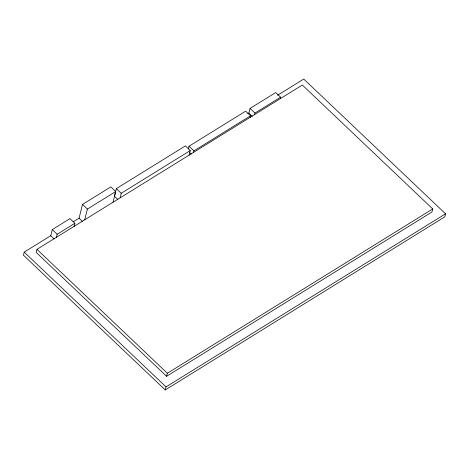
<?xml version="1.0" encoding="UTF-8"?>
<svg xmlns="http://www.w3.org/2000/svg" width="469" height="469" viewBox="0 0 469 469"><rect width="100%" height="100%" fill="white"/><g stroke="black" fill="none" stroke-linecap="round" stroke-linejoin="round"><path stroke-width="0.7" d="M74.102 226.345L74.87 223.285L69.981 218.642L52.288 229.593L50.758 235.708L24.218 252.14L23.45 255.195L165.258 389.944L444.782 216.86L445.55 213.805L303.742 79.056L277.66 95.207M36.951 249.35L36.183 252.404L166.583 376.308L431.955 211.994L432.723 208.934L302.323 85.03L36.951 249.35L167.351 373.254L166.583 376.308M56.415 237.296L57.183 234.242L74.87 223.285M73.164 221.831L79.062 218.179L82.515 204.425L110.825 186.897L115.714 191.545L113.023 202.245M84.719 219.768L87.404 209.074L115.714 191.545M189.101 155.139L190.25 150.555L185.361 145.906L116.365 188.632L114.442 196.271L117.866 199.524M120.099 197.859L121.254 193.275L190.25 150.555M188.356 148.843L189.013 146.222L245.627 111.171L250.516 115.814L250.135 117.344M193.521 152.402L193.908 150.871L250.516 115.814M165.258 389.944L166.026 386.89L445.55 213.805M247.796 113.703L248.898 113.017L250.053 108.433L275.702 92.545L280.591 97.194L280.21 98.725M254.556 114.606L254.943 113.076L280.591 97.194M167.351 373.254L432.723 208.934M250.053 108.433L254.943 113.076M248.898 113.017L252.322 116.271M189.013 146.222L193.908 150.871M189.822 152.665L191.288 154.061M116.365 188.632L121.254 193.275M82.515 204.425L87.404 209.074M79.062 218.179L82.485 221.432M52.288 229.593L57.183 234.242M50.758 235.708L54.175 238.961M24.218 252.14L166.026 386.89"/></g></svg>
